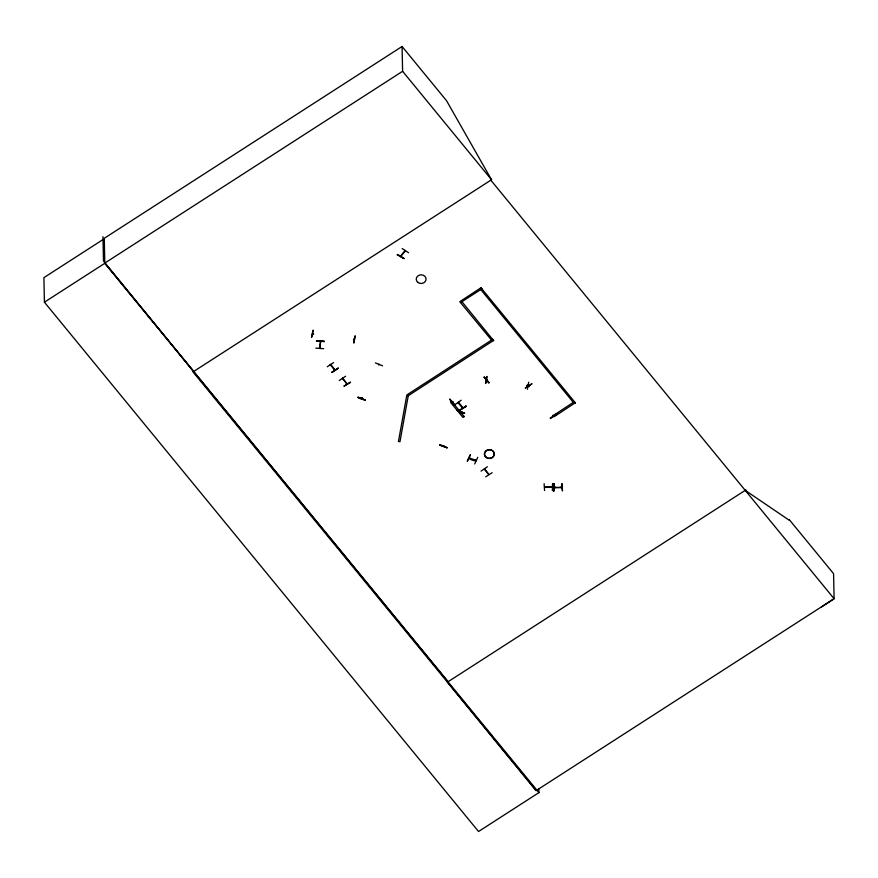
<?xml version="1.0" encoding="UTF-8"?>
<svg xmlns="http://www.w3.org/2000/svg" width="878" height="878" viewBox="0 0 878 878"><rect width="100%" height="100%" fill="white"/><g stroke="black" fill="none" stroke-linecap="round" stroke-linejoin="round"><path stroke-width="1.32" d="M315.784 348.138L323.653 348.698M486.006 380.295L487.114 380.361L487.103 379.713M486.5 379.559L486.489 380.404L486.324 379.603M316.497 341.147L324.41 341.344L316.541 340.763M319.658 347.337L319.592 347.962M319.515 347.886L320.613 341.476L319.91 347.907M324.377 341.641L316.497 340.938M405.351 250.954L404.934 250.504M408.325 395.352L399.973 441.689L398.447 441.48L406.81 395.144M312.93 330.358L311.602 337.262M311.624 337.262L313.303 330.238M312.689 333.41L313.523 334.134L312.645 333.651M353.746 338.996L353.549 339.676L354.449 339.523M355.096 335.989L353.779 343.089L355.118 336M485.655 383.532L486.95 376.432L485.633 383.324M527.294 385.607C529.116 385.244 526.131 386.463 527.382 385.19M527.404 389.283L528.699 382.182M365.237 399.929C358.257 399.073 352.89 394.299 365.226 399.984M365.226 400.149L358.037 397.284M439.823 445.256L440.01 444.696M361.78 398.382L361.527 398.118M443.5 446.178L443.84 445.574L443.829 446.265M319.57 347.754L319.965 348.27L319.932 347.348M331.05 364.754L330.819 365.424L330.347 364.436M335.166 369.77L334.836 369.375M488.936 474.559L484.524 469.05M458.47 402.826L458.162 402.793M462.871 407.655L458.481 402.234M553.041 415.228L553.228 415.887M553.469 415.634L553.085 415.59M460.621 411.804L460.379 412.737L461.016 412.166M320.558 342.19L320.569 341.092M439.834 445.223L447.198 447.758L439.999 444.707M439.966 444.959L447.154 447.824M469.115 458.031L469.763 458.042M474.713 463.968L477.753 457.317M449.843 399.424L454.519 405.065L449.887 399.216M375.411 362.932L382.578 365.819M379.109 364.557L378.846 364.776M361.89 398.623L362.109 397.745M460.774 412.067L460.687 412.803L460.763 411.705M457.35 410.564L464.671 413.187L457.317 410.454M330.326 364.831L334.979 370.428L334.463 369.55M346.459 383.368L346.92 383.84M403.979 258.417L397.482 254.477L397.24 254.993M544.558 487.092L552.449 486.664M551.691 487.005L552.46 487.268M554.797 486.972L554.808 487.334M561.821 486.917L561.832 487.663L561.986 486.983M464.517 413.461L457.295 410.476M402.19 248.562L408.533 252.699M405.098 250.417L400.653 256.047M405.285 250.976L400.851 256.343M554.007 484.008L553.678 491.032L554.073 483.833M312.7 333.772L313.523 333.838M545.348 486.73L544.645 487.4L552.405 486.972M554.183 487.411L561.997 487.345M452.247 402.014L452.785 401.718L452.225 401.63M353.669 339.413L354.372 339.512M527.919 385.969L527.206 385.332M104.284 238.75L43.9 277.635L44.416 302.186L478.543 831.51L538.927 792.625L104.8 263.301L104.273 238.289L402.08 46.49L446.518 100.663L491.471 179.661L490.78 180.111L834.1 598.719L821.215 607.137M402.08 46.49L402.607 71.294L104.789 263.093L448.12 681.701M44.416 302.186L104.8 263.301M402.607 71.294L491.537 179.738L192.973 371.91L536.293 790.518L834.1 598.719L833.573 573.652L789.135 519.48L789.157 520.193L745.224 490.352M490.835 180.188L491.537 179.738M327.264 366.784L333.618 362.581M330.413 364.93L331.105 365.215M331.917 372.272L338.315 368.134L331.906 372.25M491.515 340.093L459.787 301.703L481.111 287.655M339.226 380.514L345.625 376.256M342.815 379.175C343.068 378.396 342.047 379.208 343.057 378.572M346.47 383.631L347.161 383.587M350.322 382.106L343.891 386.243L350.541 382.402M493.666 340.39L408.325 395.66L407.425 394.562L492.767 339.292M464.221 416.37L462.991 417.478L450.644 402.431L451.885 401.323M575.441 402.673L554.117 416.721L553.217 415.623L574.541 401.575M481.045 471.113L487.411 466.756M484.447 469.039L488.629 474.307M484.897 469.532L484.843 469.082M745.927 489.902L447.418 682.151L536.052 790.672M484.195 377.32L489.145 382.764L484.228 377.101M486.5 380.295L485.918 380.306M461.191 400.225L454.991 404.626M466.031 406.042L459.578 410.289L466.009 405.998M459.622 410.311L466.24 406.47M531.827 383.763L525.373 387.988M550.429 418.554L556.674 414.24M452.455 401.915L452.247 401.652M554.896 487.707L554.885 487.049M452.4 402.289L452.85 401.422M544.119 483.701L544.558 490.506M553.645 484.019L553.711 491M554.062 490.824L554.018 483.855M552.295 487.312L552.284 486.599M528.743 385.958L529.028 386.726L528.819 386.013M462.486 407.611L462.925 408.116M462.596 408.259L458.14 402.717M552.866 483.635L552.481 490.637L552.514 483.624M554.084 487.06L554.183 487.718L561.909 487.586M342.727 378.188L347.15 384.048M554.205 487.674L554.248 486.983M406.81 395.451L408.325 395.66M313.49 333.881L312.864 333.366M467.359 461.148L470.388 454.672L467.305 461.301M545.392 487.038L545.271 486.653M561.986 483.767L562.447 490.956L561.975 483.767M469.028 458.031L476.183 460.237M476.139 460.138C477.511 462.333 467.305 458.953 469.126 457.636M404.879 251.492L404.626 250.899M330.732 364.37L335.155 370.231M481.111 287.962L575.452 402.98M493.666 340.697L461.916 301.692M451.896 401.63L464.232 416.677M193.665 371.46L103.483 261.029L102.967 236.676M556.871 414.504L556.608 413.977L550.188 418.082M531.838 383.982L525.406 388.065M484.195 377.123L488.783 382.995M449.909 399.205L454.519 405.065M492.141 472.682L485.743 476.798M331.928 372.437L338.315 368.156M361.571 398.579L361.857 397.646M573.301 402.376L480.76 289.553M561.272 486.917L561.283 487.663L561.185 486.994M551.735 486.599L551.746 487.345L551.658 486.675M544.722 486.664L544.722 487.411L544.558 486.741M538.84 788.532L538.927 792.625M528.062 385.354L527.941 386.002L527.919 385.266M487.038 379.636L486.972 380.372M482.011 288.752L460.676 302.493M475.964 460.5L475.415 460.226M475.624 459.962L475.481 460.643L475.514 459.995M469.631 457.822L469.489 458.14M468.94 457.647L468.973 458.36M379.076 364.172L378.813 364.754M346.843 383.796L342.343 378.253M320.294 341.07L320.141 341.696M397.46 254.653L404.001 258.593L397.46 254.653M418.049 282.529A4.906 4.335 -1.2 0 0 425.995 279.819A4.906 4.335 -1.2 0 0 419.399 275.099A4.906 4.335 -1.2 0 0 418.049 282.529M486.247 457.537A4.939 4.368 -1.2 0 0 494.237 454.804A4.939 4.368 -1.2 0 0 487.608 450.063A4.939 4.368 -1.2 0 0 486.247 457.537M486.258 457.35A4.906 4.335 -1.2 0 0 494.204 454.639A4.906 4.335 -1.2 0 0 487.608 449.92A4.906 4.335 -1.2 0 0 486.258 457.35"/></g></svg>
